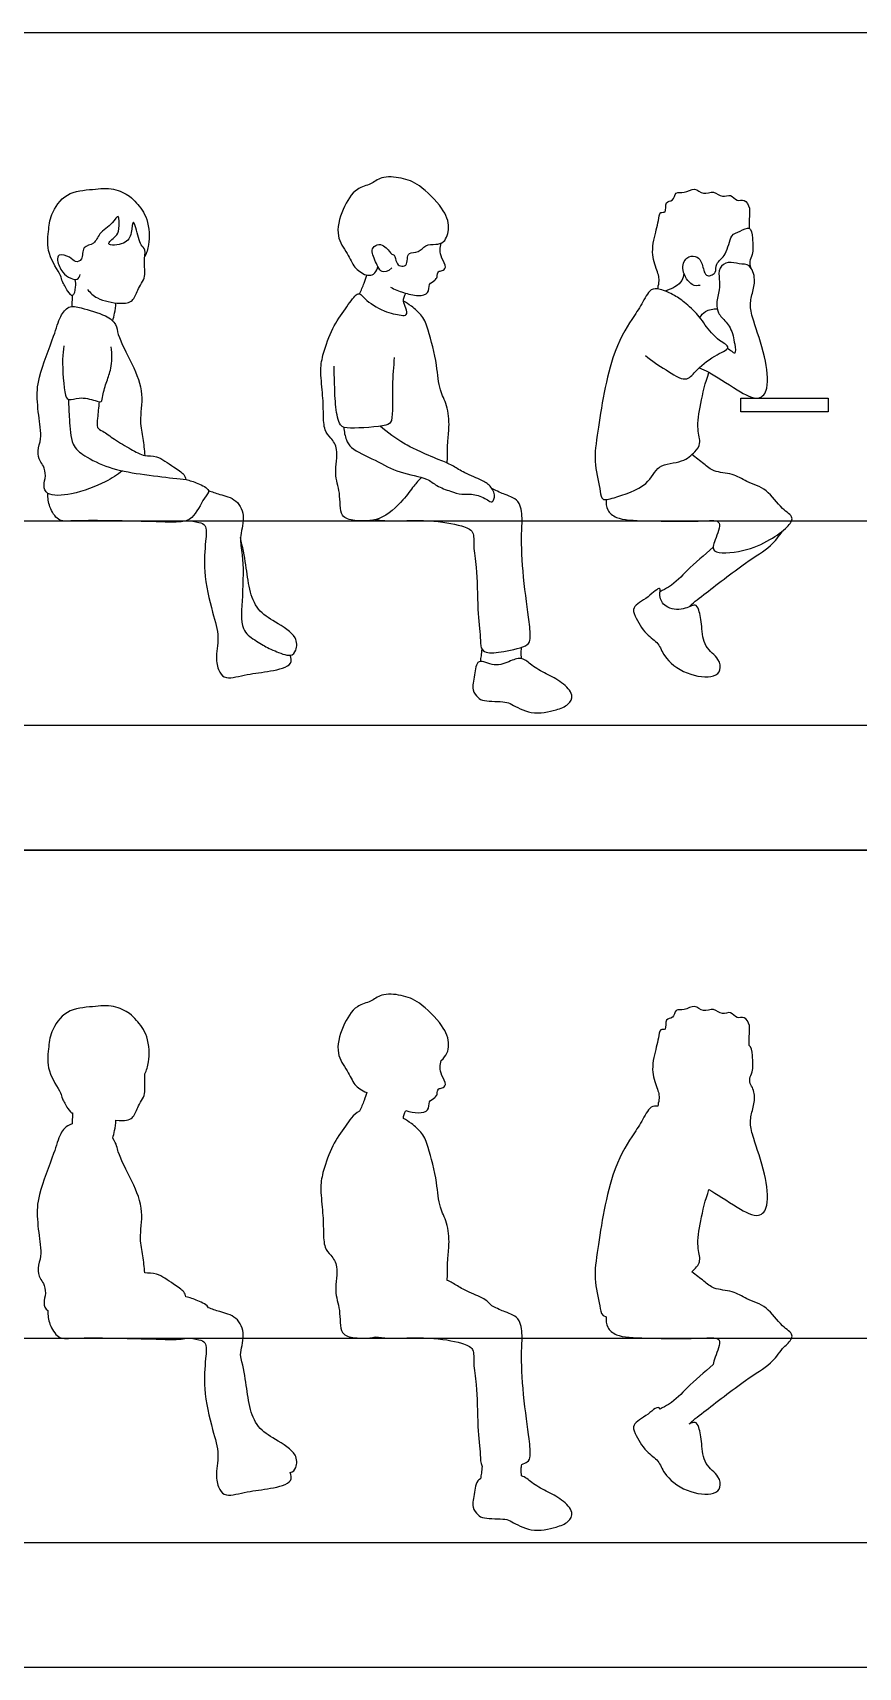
# Model space of a CAD drawing. Header units: millimetres. Extents: x 11.2 to 50.9, y -0.3 to 14.1.
# Drawn here: x 14.019 to 15.559, y 4.306 to 7.354 of the extents above; entities that cross this region are included whole.
import ezdxf

# ---------------------------------------------------------------- set-up
doc = ezdxf.new("R2010")
doc.units = ezdxf.units.MM
for name, color, linetype, true_color in [('AG-DIAGRAM', 7, 'Continuous', 0xfecc66), ('AG-GUIDE', 7, 'Continuous', 0xcccccc), ('AG-OUTLINE', 7, 'Continuous', 0x8000ff), ('AG-PEOPLE', 7, 'Continuous', 0x66ccff), ('X-VPRT', 6, 'Continuous', 0xff00ff)]:
    doc.layers.add(name, color=color, linetype=linetype, true_color=true_color)

msp = doc.modelspace()

# ---------------------------------------------------------------- linework, layer by layer
at = {"layer": 'AG-DIAGRAM'}
for p, q in [((11.3278, 6.0628), (17.0411, 6.0628)), ((11.3278, 4.5388), (17.0411, 4.5388))]:
    msp.add_line(p, q, dxfattribs=at)
at = {"layer": 'AG-GUIDE'}
for p, q in [((11.3278, 6.4438), (17.0411, 6.4438)), ((11.3278, 4.9198), (17.0411, 4.9198))]:
    msp.add_line(p, q, dxfattribs=at)
at = {"layer": 'AG-OUTLINE'}
msp.add_lwpolyline([(14.0934, 5.3398), (14.0923, 5.3193)], dxfattribs=at)
for points, knots in [([(14.7808, 5.4375), (14.7907, 5.4457), (14.7989, 5.4687), (14.7842, 5.5045), (14.7415, 5.547), (14.7079, 5.5601), (14.6688, 5.5629), (14.6501, 5.5457), (14.6206, 5.5416), (14.5954, 5.501), (14.5823, 5.4502), (14.606, 5.42), (14.6179, 5.3922), (14.629, 5.3848), (14.6368, 5.3792), (14.6418, 5.3779)], [3.788987, 3.788987, 3.788987, 3.788987, 4.099195, 4.463965, 4.91684, 5.276193, 5.62977, 5.916276, 6.221759, 6.621224, 7.038421, 7.395894, 7.714025, 7.92605, 8.141217, 8.141217, 8.141217, 8.141217]), ([(14.2281, 5.4123), (14.2313, 5.4195), (14.2372, 5.4344), (14.2364, 5.4829), (14.2133, 5.5125), (14.2001, 5.5255), (14.169, 5.5423), (14.1308, 5.5372), (14.0805, 5.5343), (14.0514, 5.4917), (14.0485, 5.4591), (14.0439, 5.418), (14.0722, 5.378), (14.0734, 5.3662), (14.0833, 5.3492), (14.0909, 5.3389), (14.0934, 5.3398)], [-4.941114, -4.941114, -4.941114, -4.941114, -4.661636, -4.268031, -3.922545, -3.675027, -3.347552, -2.988169, -2.588293, -2.196581, -1.868275, -1.499539, -1.110372, -0.912812, -0.652281, -0.450762, -0.450762, -0.450762, -0.450762]), ([(15.355, 5.4653), (15.3552, 5.4929), (15.3577, 5.5025), (15.3471, 5.5214), (15.3315, 5.5135), (15.3214, 5.5312), (15.3043, 5.5204), (15.2892, 5.537), (15.2692, 5.5257), (15.2534, 5.5436), (15.2348, 5.5293), (15.2165, 5.535), (15.2149, 5.5145), (15.1964, 5.5169), (15.2022, 5.492), (15.1873, 5.4978), (15.186, 5.4776), (15.1818, 5.4623), (15.1707, 5.42), (15.1833, 5.3874), (15.1888, 5.3685), (15.1849, 5.3555), (15.1848, 5.3521)], [-6.171025, -6.171025, -6.171025, -6.171025, -5.935952, -5.667901, -5.436721, -5.186706, -4.936451, -4.66271, -4.385417, -4.109538, -3.822234, -3.575122, -3.331387, -3.106523, -2.844804, -2.661228, -2.409519, -2.13773, -1.722686, -1.343744, -1.037453, -0.872695, -0.872695, -0.872695, -0.872695]), ([(15.3582, 5.3918), (15.3567, 5.3955), (15.3545, 5.4045), (15.3628, 5.4163), (15.3617, 5.4452), (15.3594, 5.4634), (15.355, 5.4653)], [-4.3839307, -4.3839307, -4.3839307, -4.3839307, -4.1801751, -3.9678815, -3.6465351, -3.3896154, -3.3896154, -3.3896154, -3.3896154]), ([(14.7148, 5.344), (14.7224, 5.3418), (14.7381, 5.3385), (14.7591, 5.3423), (14.7561, 5.3617), (14.7694, 5.3678), (14.7737, 5.3742), (14.7737, 5.3861), (14.7829, 5.3851), (14.792, 5.3927), (14.7807, 5.4097), (14.778, 5.4245), (14.7794, 5.4334), (14.7808, 5.4375)], [0.346367, 0.346367, 0.346367, 0.346367, 0.602523, 0.848893, 1.073744, 1.279354, 1.440734, 1.619061, 1.7761, 1.947101, 2.193161, 2.421218, 2.628089, 2.628089, 2.628089, 2.628089]), ([(14.174, 5.326), (14.1915, 5.3249), (14.207, 5.3274), (14.2134, 5.3511), (14.2319, 5.3748), (14.2271, 5.3936), (14.2281, 5.4123)], [0.592635, 0.592635, 0.592635, 0.592635, 0.912348, 1.222417, 1.577142, 1.922312, 1.922312, 1.922312, 1.922312]), ([(14.6418, 5.3779), (14.6404, 5.3729), (14.6373, 5.3629), (14.6316, 5.3494), (14.6283, 5.3429)], [-0.4991759, -0.4991759, -0.4991759, -0.4991759, -0.270248, 0, 0, 0, 0]), ([(15.2801, 5.1966), (15.293, 5.1896), (15.3304, 5.1643), (15.3731, 5.141), (15.3932, 5.167), (15.385, 5.23), (15.3636, 5.2906), (15.3553, 5.3191), (15.3608, 5.3447), (15.3674, 5.3669), (15.3623, 5.3862), (15.3582, 5.3918)], [0.263144, 0.263144, 0.263144, 0.263144, 0.721517, 1.086784, 1.366586, 1.769201, 2.239733, 2.552568, 2.83898, 3.133248, 3.378681, 3.378681, 3.378681, 3.378681]), ([(14.6283, 5.3429), (14.6166, 5.3365), (14.6009, 5.3126), (14.577, 5.2803), (14.5605, 5.2326), (14.5544, 5.2015), (14.56, 5.1583), (14.5613, 5.1203), (14.5616, 5.0887), (14.5755, 5.0743), (14.5906, 5.0528), (14.5797, 5.0068), (14.5939, 4.9738), (14.5902, 4.9256), (14.6194, 4.9198), (14.6446, 4.9187), (14.6576, 4.922)], [-6.008838, -6.008838, -6.008838, -6.008838, -5.668731, -5.276214, -4.859863, -4.523534, -4.135986, -3.75996, -3.436466, -3.179738, -2.88758, -2.493045, -2.125925, -1.74432, -1.443606, -1.107684, -1.107684, -1.107684, -1.107684]), ([(15.1848, 5.3521), (15.1802, 5.353), (15.1688, 5.3524), (15.1546, 5.3215), (15.1341, 5.2937), (15.0934, 5.225), (15.0713, 5.0793), (15.0648, 5.0278), (15.0778, 4.9769), (15.0789, 4.9626), (15.0886, 4.9595)], [3.636409, 3.636409, 3.636409, 3.636409, 3.828469, 4.165627, 4.519583, 5.056782, 5.786784, 6.23523, 6.660605, 6.893063, 6.893063, 6.893063, 6.893063]), ([(14.0923, 5.3193), (14.0803, 5.3153), (14.0685, 5.2995), (14.0593, 5.2631), (14.0277, 5.1876), (14.0264, 5.1437), (14.033, 5.095), (14.0357, 5.0728), (14.027, 5.0507), (14.0315, 5.0308), (14.0402, 5.0226), (14.0444, 5.0028), (14.038, 4.9858), (14.0422, 4.9743), (14.0474, 4.971)], [-4.94451, -4.94451, -4.94451, -4.94451, -4.663031, -4.294414, -3.76665, -3.365064, -2.961757, -2.684037, -2.403473, -2.148376, -1.947988, -1.69289, -1.442667, -1.206214, -1.206214, -1.206214, -1.206214]), ([(14.1681, 5.2926), (14.1696, 5.2973), (14.1722, 5.3068), (14.1738, 5.3196), (14.174, 5.326)], [0, 0, 0, 0, 0.2214081, 0.4738604, 0.4738604, 0.4738604, 0.4738604]), ([(14.7918, 5.0274), (14.7922, 5.0319), (14.7932, 5.0412), (14.792, 5.0674), (14.7967, 5.0945), (14.7932, 5.1357), (14.776, 5.164), (14.774, 5.2102), (14.7573, 5.2746), (14.7477, 5.3016), (14.7252, 5.3201), (14.7155, 5.3265), (14.7105, 5.3294)], [0, 0, 0, 0, 0.214137, 0.503717, 0.813512, 1.178431, 1.504583, 1.898834, 2.370776, 2.680992, 2.981418, 3.223435, 3.223435, 3.223435, 3.223435]), ([(14.2278, 5.0416), (14.2269, 5.0521), (14.2256, 5.0738), (14.2168, 5.1059), (14.2274, 5.1574), (14.206, 5.2111), (14.1763, 5.2649), (14.1762, 5.2804), (14.1681, 5.2926)], [-8.028474, -8.028474, -8.028474, -8.028474, -7.68738, -7.341076, -6.91359, -6.444642, -5.974586, -5.707378, -5.707378, -5.707378, -5.707378]), ([(15.2483, 5.0431), (15.2584, 5.0536), (15.2662, 5.064), (15.2565, 5.0921), (15.2642, 5.1397), (15.2733, 5.1777), (15.2801, 5.1966)], [8.486048, 8.486048, 8.486048, 8.486048, 8.747195, 9.065456, 9.493721, 9.972444, 9.972444, 9.972444, 9.972444]), ([(14.3047, 4.9966), (14.3037, 4.9999), (14.3018, 5.0077), (14.2805, 5.0203), (14.2511, 5.0429), (14.2351, 5.0402), (14.2278, 5.0416)], [-2.787786, -2.787786, -2.787786, -2.787786, -2.6043, -2.321322, -1.973871, -1.702208, -1.702208, -1.702208, -1.702208]), ([(15.417, 4.9005), (15.4202, 4.9031), (15.4296, 4.9115), (15.4411, 4.927), (15.4134, 4.942), (15.39, 4.9801), (15.3501, 4.9913), (15.325, 5.0092), (15.2885, 5.0096), (15.271, 5.0265), (15.2555, 5.0372), (15.2483, 5.0431)], [3.561529, 3.561529, 3.561529, 3.561529, 3.677531, 3.93137, 4.221214, 4.610517, 4.975536, 5.297211, 5.634631, 5.915938, 6.223418, 6.223418, 6.223418, 6.223418]), ([(14.8751, 4.9802), (14.8652, 4.9907), (14.8533, 4.9974), (14.8205, 5.0097), (14.8052, 5.0212), (14.7952, 5.0259), (14.7918, 5.0274)], [3.738273, 3.738273, 3.738273, 3.738273, 4.023639, 4.39566, 4.702802, 4.842743, 4.842743, 4.842743, 4.842743]), ([(14.0474, 4.971), (14.047, 4.9625), (14.049, 4.9459), (14.0662, 4.9173), (14.0972, 4.9211), (14.2299, 4.919), (14.284, 4.9165), (14.3018, 4.9185), (14.3059, 4.9199)], [-6.127386, -6.127386, -6.127386, -6.127386, -5.836442, -5.53211, -5.226769, -4.55928, -4.103286, -3.948575, -3.948575, -3.948575, -3.948575]), ([(14.3467, 4.9761), (14.345, 4.9812), (14.3257, 4.9907), (14.3119, 4.9951), (14.3047, 4.9966)], [-3.2120249, -3.2120249, -3.2120249, -3.2120249, -2.9275056, -2.6454013, -2.6454013, -2.6454013, -2.6454013]), ([(14.4066, 4.8884), (14.4074, 4.8995), (14.4164, 4.9245), (14.4016, 4.961), (14.3673, 4.9684), (14.3538, 4.974), (14.3467, 4.9761)], [-1.286681, -1.286681, -1.286681, -1.286681, -0.937833, -0.598707, -0.270983, 0, 0, 0, 0]), ([(14.9308, 4.6839), (14.9351, 4.6854), (14.9447, 4.6898), (14.9477, 4.7009), (14.9453, 4.7347), (14.933, 4.8102), (14.9296, 4.8928), (14.9324, 4.9184), (14.9297, 4.9592), (14.9012, 4.9674), (14.8862, 4.9746), (14.8751, 4.9802)], [4.168574, 4.168574, 4.168574, 4.168574, 4.290735, 4.494225, 4.819605, 5.337671, 5.808041, 6.09786, 6.393418, 6.741492, 7.004462, 7.004462, 7.004462, 7.004462]), ([(15.0886, 4.9595), (15.0878, 4.953), (15.0894, 4.9387), (15.1087, 4.9214), (15.165, 4.9194), (15.2654, 4.9183), (15.3073, 4.9225), (15.2931, 4.889), (15.2881, 4.8742), (15.288, 4.8704)], [0, 0, 0, 0, 0.256026, 0.525715, 0.96081, 1.562326, 1.869939, 2.200016, 2.352057, 2.352057, 2.352057, 2.352057]), ([(14.3059, 4.9199), (14.3136, 4.9203), (14.3281, 4.9166), (14.3441, 4.9131), (14.3412, 4.8777), (14.3361, 4.8247), (14.3533, 4.7494), (14.3686, 4.7041), (14.3584, 4.6632), (14.3665, 4.6369), (14.3798, 4.6229), (14.4214, 4.6349), (14.4589, 4.6379), (14.506, 4.6494), (14.5006, 4.6642), (14.4994, 4.669)], [0, 0, 0, 0, 0.275966, 0.481548, 0.793494, 1.226263, 1.732006, 2.131043, 2.495293, 2.787827, 3.015574, 3.374836, 3.756616, 4.121381, 4.343861, 4.343861, 4.343861, 4.343861]), ([(14.6576, 4.922), (14.6659, 4.921), (14.6829, 4.9183), (14.7587, 4.9228), (14.816, 4.9124), (14.8436, 4.9011), (14.8395, 4.8704), (14.8487, 4.832), (14.8473, 4.7558), (14.8546, 4.7046), (14.8536, 4.6878), (14.8571, 4.6802)], [0, 0, 0, 0, 0.293244, 0.802505, 1.262468, 1.548597, 1.844556, 2.217789, 2.73603, 3.162398, 3.420268, 3.420268, 3.420268, 3.420268]), ([(14.4994, 4.669), (14.5047, 4.6698), (14.5114, 4.6785), (14.5135, 4.7061), (14.4705, 4.7312), (14.4373, 4.7518), (14.4216, 4.7925), (14.4173, 4.8379), (14.4101, 4.8715), (14.4066, 4.8884)], [3.724605, 3.724605, 3.724605, 3.724605, 3.939892, 4.215891, 4.609031, 4.971863, 5.338579, 5.729264, 6.14337, 6.14337, 6.14337, 6.14337]), ([(15.2433, 4.7596), (15.2486, 4.766), (15.2744, 4.7841), (15.3469, 4.8424), (15.3952, 4.87), (15.4104, 4.8908), (15.417, 4.9005)], [4.554448, 4.554448, 4.554448, 4.554448, 4.884147, 5.457159, 5.89366, 6.238087, 6.238087, 6.238087, 6.238087]), ([(15.288, 4.8704), (15.2719, 4.8561), (15.2381, 4.8283), (15.2164, 4.8017), (15.1944, 4.7903), (15.1888, 4.7875)], [0, 0, 0, 0, 0.4664678, 0.8640696, 0.9968893, 0.9968893, 0.9968893, 0.9968893]), ([(15.1888, 4.7875), (15.1855, 4.7951), (15.1659, 4.775), (15.1359, 4.7602), (15.142, 4.7409), (15.1619, 4.7067), (15.1874, 4.6923), (15.1948, 4.6649), (15.2363, 4.631), (15.2883, 4.6259), (15.299, 4.6366), (15.3005, 4.6418)], [-3.000974, -3.000974, -3.000974, -3.000974, -2.690093, -2.344375, -2.106068, -1.727945, -1.40953, -1.104001, -0.667651, -0.245034, 0, 0, 0, 0]), ([(15.3005, 4.6418), (15.3022, 4.6475), (15.2996, 4.6642), (15.2697, 4.6839), (15.2669, 4.7224), (15.2628, 4.7521), (15.256, 4.7649), (15.2476, 4.7614), (15.2433, 4.7596)], [-5.426397, -5.426397, -5.426397, -5.426397, -5.170539, -4.837833, -4.484164, -4.163634, -3.967265, -3.810987, -3.810987, -3.810987, -3.810987]), ([(14.8571, 4.6802), (14.8567, 4.6762), (14.8557, 4.6681), (14.8546, 4.661), (14.854, 4.6574)], [-0.3924357, -0.3924357, -0.3924357, -0.3924357, -0.1904606, 0, 0, 0, 0]), ([(14.9307, 4.6628), (14.9301, 4.6669), (14.9297, 4.6753), (14.9303, 4.6811), (14.9308, 4.6839)], [0, 0, 0, 0, 0.2046447, 0.3745942, 0.3745942, 0.3745942, 0.3745942]), ([(14.854, 4.6574), (14.8455, 4.6541), (14.8434, 4.6307), (14.8368, 4.6049), (14.849, 4.5896), (14.8555, 4.5856), (14.8616, 4.5845)], [-1.088977, -1.088977, -1.088977, -1.088977, -0.783622, -0.467041, -0.223449, 0, 0, 0, 0]), ([(14.8616, 4.5845), (14.8716, 4.5827), (14.9008, 4.5833), (14.9122, 4.5777), (14.9489, 4.5563), (14.9944, 4.5662), (15.0179, 4.5753), (15.0295, 4.596), (15.0051, 4.62), (14.9771, 4.6344), (14.9496, 4.6486), (14.9377, 4.6611), (14.9307, 4.6628)], [-5.054091, -5.054091, -5.054091, -5.054091, -4.697365, -4.481385, -4.118568, -3.72309, -3.434929, -3.188938, -2.872451, -2.537026, -2.21363, -1.941451, -1.941451, -1.941451, -1.941451])]:
    msp.add_open_spline(points, degree=3, knots=knots, dxfattribs=at)
msp.add_open_spline([(14.7105, 5.3294), (14.7102, 5.3342), (14.7121, 5.3397), (14.7148, 5.344)], degree=3, dxfattribs=at)
at = {"layer": 'AG-PEOPLE'}
msp.add_line((14.0923, 6.8433), (14.0934, 6.8638), dxfattribs=at)
msp.add_lwpolyline([(15.3393, 6.647), (15.3393, 6.6724), (15.5025, 6.6724), (15.5025, 6.647)], close=True, dxfattribs=at)
for points, knots in [([(14.6889, 6.9152), (14.6802, 6.9073), (14.6692, 6.907), (14.6623, 6.9176), (14.6513, 6.9419), (14.652, 6.9536), (14.6649, 6.9615), (14.6762, 6.9548), (14.6834, 6.9474), (14.6879, 6.9402), (14.6944, 6.9408), (14.6964, 6.924), (14.7038, 6.9183), (14.7168, 6.9187), (14.7175, 6.932), (14.7193, 6.9455), (14.7396, 6.9428), (14.7507, 6.9598), (14.7706, 6.9587), (14.7879, 6.9618), (14.7989, 6.9927), (14.7842, 7.0285), (14.7415, 7.071), (14.7079, 7.0841), (14.6688, 7.0869), (14.6501, 7.0697), (14.6206, 7.0656), (14.5954, 7.025), (14.5823, 6.9742), (14.606, 6.944), (14.6179, 6.9162), (14.629, 6.9088), (14.6403, 6.9007), (14.6521, 6.9019), (14.6577, 6.9056), (14.6621, 6.9136), (14.6627, 6.9178)], [0, 0, 0, 0, 0.210237, 0.416643, 0.720272, 0.912804, 1.119817, 1.324323, 1.517498, 1.680289, 1.807571, 2.03436, 2.212545, 2.39886, 2.600843, 2.797415, 3.035271, 3.286685, 3.539415, 3.772936, 4.082597, 4.446725, 4.898803, 5.257524, 5.610478, 5.89648, 6.201425, 6.600187, 7.01665, 7.373493, 7.691065, 7.902716, 8.117504, 8.311031, 8.462613, 8.674145, 8.674145, 8.674145, 8.674145]), ([(14.0975, 6.8937), (14.0986, 6.889), (14.0994, 6.8809), (14.0948, 6.8577), (14.0833, 6.8732), (14.0734, 6.8902), (14.0722, 6.902), (14.0439, 6.942), (14.0485, 6.9831), (14.0514, 7.0157), (14.0805, 7.0583), (14.1308, 7.0612), (14.169, 7.0663), (14.2001, 7.0495), (14.2133, 7.0365), (14.2364, 7.0069), (14.2372, 6.9584), (14.2313, 6.9435), (14.2281, 6.9363)], [0, 0, 0, 0, 0.218707, 0.450762, 0.652281, 0.912812, 1.110372, 1.499539, 1.868275, 2.196581, 2.588293, 2.988169, 3.347552, 3.675027, 3.922545, 4.268031, 4.661636, 4.941114, 4.941114, 4.941114, 4.941114]), ([(15.1848, 6.8761), (15.1849, 6.8795), (15.1888, 6.8925), (15.1833, 6.9114), (15.1707, 6.944), (15.1818, 6.9863), (15.186, 7.0016), (15.1873, 7.0218), (15.2022, 7.016), (15.1964, 7.0409), (15.2149, 7.0385), (15.2165, 7.059), (15.2348, 7.0533), (15.2534, 7.0676), (15.2692, 7.0497), (15.2892, 7.061), (15.3043, 7.0444), (15.3214, 7.0552), (15.3315, 7.0375), (15.3471, 7.0454), (15.3577, 7.0265), (15.3552, 7.0169), (15.355, 6.9893)], [0.872695, 0.872695, 0.872695, 0.872695, 1.037453, 1.343744, 1.722686, 2.13773, 2.409519, 2.661228, 2.844804, 3.106523, 3.331387, 3.575122, 3.822234, 4.109538, 4.385417, 4.66271, 4.936451, 5.186706, 5.436721, 5.667901, 5.935952, 6.171025, 6.171025, 6.171025, 6.171025]), ([(14.1213, 6.8749), (14.1266, 6.8688), (14.1381, 6.8565), (14.1809, 6.8472), (14.207, 6.8514), (14.2134, 6.8751), (14.2319, 6.8988), (14.2249, 6.9259), (14.2313, 6.949), (14.2197, 6.9582), (14.217, 6.97), (14.2054, 7.0143), (14.2039, 6.9774), (14.1936, 6.9586), (14.1492, 6.9556), (14.1758, 6.975), (14.1803, 6.9852), (14.1809, 7.0214), (14.167, 6.9951), (14.142, 6.9817), (14.1356, 6.9582), (14.1099, 6.957), (14.1139, 6.9301), (14.0974, 6.9243), (14.0895, 6.9369), (14.0663, 6.9424), (14.0638, 6.9279), (14.0734, 6.9058), (14.0887, 6.8957), (14.1028, 6.8915), (14.1068, 6.8996), (14.1077, 6.9029)], [0, 0, 0, 0, 0.283679, 0.66067, 0.938437, 1.207825, 1.516011, 1.815895, 2.08472, 2.280885, 2.50399, 2.817792, 3.072766, 3.357422, 3.658305, 3.904683, 4.132242, 4.409921, 4.64408, 4.962289, 5.227506, 5.479574, 5.74538, 5.942747, 6.157964, 6.411463, 6.595124, 6.875101, 7.125042, 7.325326, 7.511048, 7.511048, 7.511048, 7.511048]), ([(15.2635, 6.8826), (15.2587, 6.8821), (15.2471, 6.8805), (15.2266, 6.9102), (15.2361, 6.9365), (15.2555, 6.9387), (15.2672, 6.9286), (15.2704, 6.9057), (15.2787, 6.8988), (15.2864, 6.9027), (15.2939, 6.9069), (15.2917, 6.9251), (15.3148, 6.9387), (15.3189, 6.9782), (15.3374, 6.9824), (15.3584, 6.9952), (15.3617, 6.9692), (15.3628, 6.9403), (15.3545, 6.9285), (15.3567, 6.9195), (15.3582, 6.9158)], [0, 0, 0, 0, 0.221825, 0.548867, 0.832547, 1.063143, 1.280509, 1.556645, 1.727429, 1.887597, 2.046317, 2.269709, 2.559224, 2.903999, 3.148619, 3.394494, 3.650153, 3.969923, 4.181175, 4.383931, 4.383931, 4.383931, 4.383931]), ([(14.6863, 6.8795), (14.6939, 6.8754), (14.7098, 6.8688), (14.7366, 6.8622), (14.7591, 6.8663), (14.7561, 6.8857), (14.7694, 6.8918), (14.7737, 6.8982), (14.7737, 6.9101), (14.7829, 6.9091), (14.792, 6.9167), (14.7807, 6.9337), (14.778, 6.9485), (14.7794, 6.9574), (14.7808, 6.9615)], [0, 0, 0, 0, 0.29417, 0.602523, 0.848893, 1.073744, 1.279354, 1.440734, 1.619061, 1.7761, 1.947101, 2.193161, 2.421218, 2.628089, 2.628089, 2.628089, 2.628089]), ([(15.2618, 6.7288), (15.268, 6.7262), (15.2809, 6.7218), (15.3303, 6.6884), (15.3731, 6.665), (15.3932, 6.691), (15.385, 6.754), (15.3636, 6.8146), (15.3553, 6.8431), (15.3608, 6.8687), (15.3678, 6.8924), (15.3582, 6.9237), (15.3362, 6.9215), (15.3164, 6.9286), (15.2968, 6.9162), (15.2997, 6.8937), (15.3002, 6.8745), (15.2926, 6.8504), (15.2972, 6.8311), (15.3042, 6.8224), (15.3226, 6.8041), (15.3278, 6.7759), (15.3307, 6.7531), (15.3225, 6.76), (15.3173, 6.763), (15.3148, 6.7652)], [0, 0, 0, 0, 0.259757, 0.721517, 1.086784, 1.366586, 1.769201, 2.239733, 2.552568, 2.83898, 3.133248, 3.436275, 3.688542, 3.95185, 4.203208, 4.465956, 4.724181, 5.015009, 5.264241, 5.455776, 5.742197, 6.069789, 6.304164, 6.444901, 6.630579, 6.630579, 6.630579, 6.630579]), ([(14.6283, 6.8669), (14.6316, 6.8734), (14.6373, 6.8869), (14.6404, 6.8969), (14.6418, 6.9019)], [0, 0, 0, 0, 0.270248, 0.4991759, 0.4991759, 0.4991759, 0.4991759]), ([(15.2332, 6.9054), (15.2329, 6.9007), (15.2297, 6.8905), (15.2213, 6.8814), (15.2044, 6.8738), (15.1981, 6.8721)], [0, 0, 0, 0, 0.2182685, 0.459442, 0.6366489, 0.6366489, 0.6366489, 0.6366489]), ([(14.744, 6.5247), (14.7391, 6.5194), (14.7285, 6.508), (14.7102, 6.4809), (14.6683, 6.4418), (14.6212, 6.4434), (14.5902, 6.4496), (14.5939, 6.4978), (14.5797, 6.5308), (14.5906, 6.5768), (14.5755, 6.5983), (14.5616, 6.6127), (14.5613, 6.6443), (14.56, 6.6823), (14.5544, 6.7255), (14.5605, 6.7566), (14.577, 6.8043), (14.6009, 6.8366), (14.62, 6.8656), (14.6298, 6.8684), (14.6392, 6.8554), (14.6729, 6.8326), (14.7038, 6.8272), (14.7181, 6.8258), (14.7153, 6.8413), (14.7083, 6.8528), (14.7121, 6.8637), (14.7148, 6.868)], [0, 0, 0, 0, 0.27003, 0.604378, 1.04622, 1.433917, 1.725959, 2.096557, 2.453089, 2.836245, 3.119976, 3.3693, 3.683464, 4.048644, 4.425015, 4.751643, 5.155986, 5.537183, 5.86748, 6.020342, 6.234571, 6.607159, 6.938195, 7.118754, 7.317988, 7.533381, 7.759916, 7.759916, 7.759916, 7.759916]), ([(15.1617, 6.7518), (15.1736, 6.7417), (15.1979, 6.7268), (15.2368, 6.7004), (15.2556, 6.724), (15.2862, 6.7512), (15.3257, 6.7664), (15.2964, 6.7794), (15.2723, 6.8084), (15.2635, 6.8246), (15.2369, 6.8495), (15.2169, 6.8644), (15.1896, 6.8761), (15.1696, 6.8782), (15.1546, 6.8455), (15.1341, 6.8177), (15.0934, 6.749), (15.0713, 6.6033), (15.0648, 6.5518), (15.0778, 6.5009), (15.0793, 6.4805), (15.1056, 6.4871), (15.1687, 6.5069), (15.182, 6.5508), (15.2306, 6.551), (15.2538, 6.5715), (15.2662, 6.588), (15.2565, 6.6161), (15.2642, 6.6637), (15.2733, 6.7017), (15.2801, 6.7206)], [0, 0, 0, 0, 0.396499, 0.762177, 1.044261, 1.436819, 1.752332, 2.014207, 2.376526, 2.632184, 2.973209, 3.273264, 3.585695, 3.821616, 4.146744, 4.488071, 5.006102, 5.710058, 6.142502, 6.5527, 6.776864, 7.044332, 7.51266, 7.878754, 8.257132, 8.575581, 8.820998, 9.120089, 9.522557, 9.972444, 9.972444, 9.972444, 9.972444]), ([(14.1863, 6.5369), (14.1761, 6.5294), (14.1549, 6.515), (14.0946, 6.4914), (14.0456, 6.489), (14.038, 6.5098), (14.0444, 6.5268), (14.0402, 6.5466), (14.0315, 6.5548), (14.027, 6.5747), (14.0357, 6.5968), (14.033, 6.619), (14.0264, 6.6677), (14.0277, 6.7116), (14.0593, 6.7871), (14.0685, 6.8235), (14.0855, 6.8462), (14.1105, 6.8407), (14.1548, 6.8285), (14.1762, 6.8107), (14.1763, 6.7889), (14.206, 6.7351), (14.2274, 6.6814), (14.2168, 6.6299), (14.2256, 6.5978), (14.2269, 6.5761), (14.2278, 6.5656)], [0, 0, 0, 0, 0.354304, 0.824332, 1.206214, 1.437593, 1.682447, 1.932071, 2.128159, 2.377783, 2.652326, 2.924087, 3.31874, 3.711708, 4.228148, 4.588855, 4.864295, 5.141128, 5.536783, 5.823833, 6.077635, 6.524107, 6.969526, 7.375565, 7.704493, 8.028474, 8.028474, 8.028474, 8.028474]), ([(14.1681, 6.8166), (14.1696, 6.8213), (14.1722, 6.8308), (14.1738, 6.8436), (14.174, 6.85)], [0, 0, 0, 0, 0.2214081, 0.4738604, 0.4738604, 0.4738604, 0.4738604]), ([(14.7918, 6.5514), (14.7922, 6.5559), (14.7932, 6.5652), (14.792, 6.5914), (14.7967, 6.6185), (14.7932, 6.6597), (14.776, 6.688), (14.774, 6.7342), (14.7573, 6.7986), (14.7477, 6.8256), (14.7252, 6.8441), (14.7155, 6.8505), (14.7105, 6.8534)], [0, 0, 0, 0, 0.214137, 0.503717, 0.813512, 1.178431, 1.504583, 1.898834, 2.370776, 2.680992, 2.981418, 3.223435, 3.223435, 3.223435, 3.223435]), ([(15.2633, 6.8227), (15.2659, 6.8271), (15.2724, 6.8359), (15.2882, 6.8394), (15.2957, 6.8388)], [0, 0, 0, 0, 0.2267367, 0.5022242, 0.5022242, 0.5022242, 0.5022242]), ([(14.077, 6.77), (14.0759, 6.7616), (14.0735, 6.7472), (14.0771, 6.6784), (14.0864, 6.6669), (14.1064, 6.6757), (14.1342, 6.6688), (14.1486, 6.6628), (14.1492, 6.6793), (14.1572, 6.7046), (14.1662, 6.7276), (14.1673, 6.7548), (14.1656, 6.7681)], [0, 0, 0, 0, 0.289852, 0.760221, 0.949547, 1.200322, 1.515655, 1.709139, 1.909592, 2.209187, 2.499999, 2.863809, 2.863809, 2.863809, 2.863809]), ([(14.6932, 6.7484), (14.6919, 6.7305), (14.6885, 6.6988), (14.6917, 6.6293), (14.6784, 6.6197), (14.6112, 6.615), (14.59, 6.6193), (14.5831, 6.6572), (14.582, 6.6975), (14.5811, 6.7208), (14.5809, 6.7323)], [0, 0, 0, 0, 0.424658, 0.885674, 1.100108, 1.569523, 1.82538, 2.161015, 2.537234, 2.876738, 2.876738, 2.876738, 2.876738]), ([(14.0859, 6.67), (14.0857, 6.6574), (14.0874, 6.6337), (14.0901, 6.5842), (14.1156, 6.5636), (14.1625, 6.5405), (14.2178, 6.5308), (14.2794, 6.5233), (14.3048, 6.5214), (14.3257, 6.5147), (14.353, 6.5013), (14.3367, 6.4857), (14.319, 6.4452), (14.2896, 6.4403), (14.2299, 6.443), (14.0972, 6.4451), (14.0662, 6.4413), (14.049, 6.4699), (14.047, 6.4865), (14.0474, 6.495)], [0, 0, 0, 0, 0.352508, 0.743852, 1.060971, 1.469741, 1.913601, 2.364357, 2.650028, 2.926737, 3.205816, 3.438925, 3.815485, 4.103286, 4.55928, 5.226769, 5.53211, 5.836442, 6.127386, 6.127386, 6.127386, 6.127386]), ([(14.143, 6.6655), (14.1414, 6.6555), (14.1408, 6.6365), (14.1372, 6.6164), (14.1509, 6.611), (14.1718, 6.5947), (14.2015, 6.5779), (14.2272, 6.5628), (14.2511, 6.5669), (14.2805, 6.5443), (14.3018, 6.5317), (14.3037, 6.5239), (14.3047, 6.5206)], [0, 0, 0, 0, 0.317602, 0.55761, 0.755708, 1.052015, 1.395356, 1.702208, 1.973871, 2.321322, 2.6043, 2.787786, 2.787786, 2.787786, 2.787786]), ([(14.5993, 6.6182), (14.5992, 6.6103), (14.6036, 6.5941), (14.6119, 6.5775), (14.6603, 6.5564), (14.7008, 6.5321), (14.7546, 6.525), (14.7711, 6.5083), (14.7983, 6.4987), (14.8192, 6.492), (14.8434, 6.4949), (14.8661, 6.484), (14.8765, 6.4754), (14.883, 6.4937), (14.8705, 6.5117), (14.8533, 6.5214), (14.8205, 6.5337), (14.8016, 6.5479), (14.7765, 6.5574), (14.736, 6.575), (14.7102, 6.5876), (14.6804, 6.6084), (14.667, 6.6202)], [0, 0, 0, 0, 0.282413, 0.524102, 0.931451, 1.347079, 1.758957, 2.034663, 2.338179, 2.609504, 2.892043, 3.183574, 3.36036, 3.573823, 3.835957, 4.096084, 4.435203, 4.715179, 5.014577, 5.394245, 5.712301, 6.134915, 6.134915, 6.134915, 6.134915]), ([(15.0886, 6.4835), (15.0878, 6.477), (15.0894, 6.4627), (15.1087, 6.4454), (15.165, 6.4434), (15.2654, 6.4423), (15.3073, 6.4465), (15.2911, 6.4084), (15.2824, 6.38), (15.3479, 6.3861), (15.3928, 6.4063), (15.4252, 6.4297), (15.4411, 6.451), (15.4134, 6.466), (15.39, 6.5041), (15.3501, 6.5153), (15.325, 6.5332), (15.2885, 6.5336), (15.271, 6.5505), (15.2555, 6.5612), (15.2483, 6.5671)], [0, 0, 0, 0, 0.256026, 0.525715, 0.96081, 1.562326, 1.869939, 2.200016, 2.461739, 2.88069, 3.31083, 3.677531, 3.93137, 4.221214, 4.610517, 4.975536, 5.297211, 5.634631, 5.915938, 6.223418, 6.223418, 6.223418, 6.223418]), ([(14.3467, 6.5001), (14.3538, 6.498), (14.3673, 6.4924), (14.4016, 6.485), (14.4164, 6.4485), (14.4031, 6.4115), (14.4122, 6.379), (14.4111, 6.3044), (14.4046, 6.2412), (14.4321, 6.2217), (14.4568, 6.207), (14.4697, 6.2015), (14.5004, 6.1882), (14.5114, 6.2025), (14.5135, 6.2301), (14.4705, 6.2552), (14.4373, 6.2758), (14.4216, 6.3165), (14.4173, 6.3619), (14.4101, 6.3955), (14.4066, 6.4124)], [0, 0, 0, 0, 0.270983, 0.598707, 0.937833, 1.286681, 1.616246, 2.119271, 2.567096, 2.881365, 3.182576, 3.411086, 3.724605, 3.939892, 4.215891, 4.609031, 4.971863, 5.338579, 5.729264, 6.14337, 6.14337, 6.14337, 6.14337]), ([(14.6576, 6.446), (14.6659, 6.445), (14.6829, 6.4423), (14.7587, 6.4468), (14.816, 6.4364), (14.8436, 6.4251), (14.8395, 6.3944), (14.8487, 6.356), (14.8473, 6.2798), (14.8546, 6.2286), (14.8533, 6.2067), (14.8652, 6.1957), (14.8972, 6.1995), (14.9434, 6.2093), (14.9477, 6.2249), (14.9453, 6.2587), (14.933, 6.3342), (14.9296, 6.4168), (14.9324, 6.4424), (14.9297, 6.4832), (14.9012, 6.4914), (14.8862, 6.4986), (14.8751, 6.5042)], [0, 0, 0, 0, 0.288786, 0.790304, 1.243274, 1.525052, 1.816512, 2.184071, 2.694432, 3.114318, 3.368268, 3.570275, 3.901098, 4.290735, 4.494225, 4.819605, 5.337671, 5.808041, 6.09786, 6.393418, 6.741492, 7.004462, 7.004462, 7.004462, 7.004462]), ([(14.3059, 6.4439), (14.3136, 6.4443), (14.3281, 6.4406), (14.3441, 6.4371), (14.3412, 6.4017), (14.3361, 6.3487), (14.3533, 6.2734), (14.3686, 6.2281), (14.3584, 6.1872), (14.3665, 6.1609), (14.3798, 6.1469), (14.4214, 6.1589), (14.4589, 6.1619), (14.506, 6.1734), (14.5006, 6.1882), (14.4994, 6.193)], [0, 0, 0, 0, 0.275966, 0.481548, 0.793494, 1.226263, 1.732006, 2.131043, 2.495293, 2.787827, 3.015574, 3.374836, 3.756616, 4.121381, 4.343861, 4.343861, 4.343861, 4.343861]), ([(15.2433, 6.2836), (15.2486, 6.29), (15.2744, 6.3081), (15.3469, 6.3664), (15.3952, 6.394), (15.4104, 6.4148), (15.417, 6.4245)], [4.554448, 4.554448, 4.554448, 4.554448, 4.884147, 5.457159, 5.89366, 6.238087, 6.238087, 6.238087, 6.238087]), ([(15.288, 6.3944), (15.2719, 6.3801), (15.2381, 6.3523), (15.2164, 6.3257), (15.1944, 6.3143), (15.1888, 6.3115)], [0, 0, 0, 0, 0.4664678, 0.8640696, 0.9968893, 0.9968893, 0.9968893, 0.9968893]), ([(15.3005, 6.1658), (15.299, 6.1606), (15.2883, 6.1499), (15.2363, 6.155), (15.1948, 6.1889), (15.1874, 6.2163), (15.1619, 6.2307), (15.142, 6.2649), (15.1359, 6.2842), (15.1659, 6.299), (15.192, 6.3258), (15.1862, 6.302), (15.1979, 6.2803), (15.2321, 6.2754), (15.2547, 6.2912), (15.2628, 6.2761), (15.2669, 6.2464), (15.2697, 6.2079), (15.2996, 6.1882), (15.3022, 6.1715), (15.3005, 6.1658)], [0, 0, 0, 0, 0.234773, 0.639693, 1.057772, 1.350506, 1.655588, 2.017878, 2.246206, 2.577446, 2.87531, 3.086217, 3.363697, 3.691527, 3.967265, 4.163634, 4.484164, 4.837833, 5.170539, 5.426397, 5.426397, 5.426397, 5.426397]), ([(14.8616, 6.1085), (14.8555, 6.1096), (14.849, 6.1136), (14.8368, 6.1289), (14.8434, 6.1547), (14.8465, 6.1902), (14.8811, 6.1693), (14.9093, 6.1826), (14.9324, 6.1907), (14.9496, 6.1726), (14.9771, 6.1584), (15.0051, 6.144), (15.0295, 6.12), (15.0179, 6.0993), (14.9944, 6.0902), (14.9489, 6.0803), (14.9122, 6.1017), (14.9008, 6.1073), (14.8716, 6.1067), (14.8616, 6.1085)], [0, 0, 0, 0, 0.215171, 0.44974, 0.754593, 1.048636, 1.359301, 1.683127, 1.951569, 2.222864, 2.545209, 2.879543, 3.195001, 3.440192, 3.727417, 4.121609, 4.483247, 4.698525, 5.054091, 5.054091, 5.054091, 5.054091]), ([(14.854, 6.1814), (14.8546, 6.185), (14.8557, 6.1921), (14.8567, 6.2002), (14.8571, 6.2042)], [0, 0, 0, 0, 0.1904606, 0.3924357, 0.3924357, 0.3924357, 0.3924357]), ([(14.9307, 6.1868), (14.9301, 6.1909), (14.9297, 6.1993), (14.9303, 6.2051), (14.9308, 6.2079)], [0, 0, 0, 0, 0.2046447, 0.3745942, 0.3745942, 0.3745942, 0.3745942])]:
    msp.add_open_spline(points, degree=3, knots=knots, dxfattribs=at)
at = {"layer": 'X-VPRT'}
for points in [[(11.1754, 7.3539), (11.1754, 5.8299), (17.1935, 5.8299), (17.1935, 7.3539)], [(11.1754, 5.8299), (11.1754, 4.3059), (17.1935, 4.3059), (17.1935, 5.8299)]]:
    msp.add_lwpolyline(points, close=True, dxfattribs=at)

doc.saveas('drawing.dxf')
